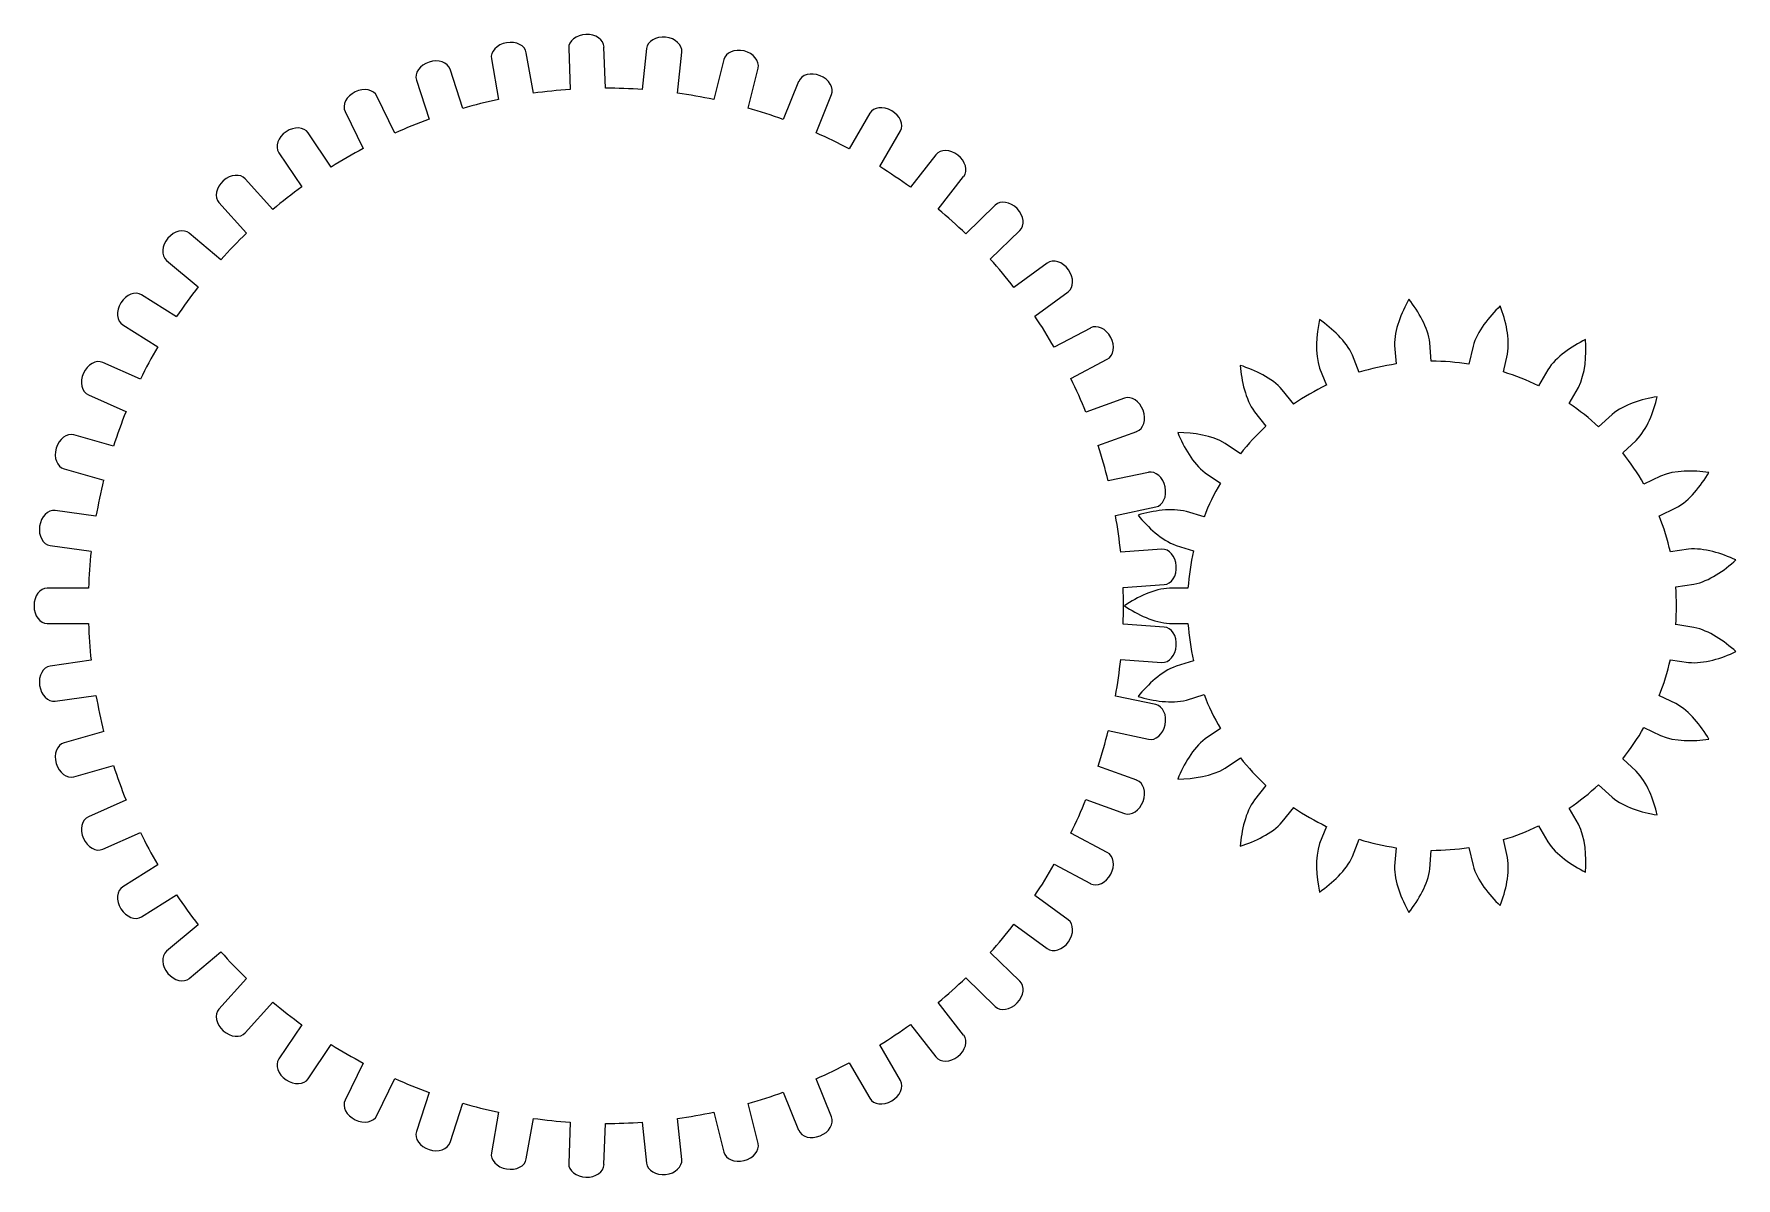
# Model space of a CAD drawing. Header units: millimetres. Extents: x -158 to 34, y -65 to 65.
import ezdxf

# ---------------------------------------------------------------- set-up
doc = ezdxf.new("R2010")
doc.units = ezdxf.units.MM
doc.layers.get('0').update_dxf_attribs({"linetype": 'CONTINUOUS'})

msp = doc.modelspace()

# ---------------------------------------------------------------- linework, layer by layer
for p, q in [((-106.3, 61.82), (-105.5, 57.24)), ((-101.56, 57.94), (-102.36, 62.52)), ((-97.57, 63.02), (-97.41, 58.37)), ((-93.41, 58.51), (-93.58, 63.16)), ((-88.76, 62.99), (-89.25, 58.37)), ((-85.27, 57.95), (-84.78, 62.58)), ((-80.04, 61.74), (-81.16, 57.22)), ((-109.54, 56.23), (-110.98, 60.66)), ((-77.28, 56.26), (-76.16, 60.77)), ((-114.78, 59.42), (-113.34, 55)), ((-71.58, 59.28), (-73.32, 54.97)), ((-69.61, 53.47), (-67.87, 57.78)), ((-122.84, 55.86), (-120.8, 51.68)), ((-117.21, 53.44), (-119.25, 57.62)), ((-63.54, 55.67), (-65.86, 51.64)), ((-124.41, 49.6), (-127.01, 53.46)), ((-62.4, 49.64), (-60.07, 53.67)), ((-130.33, 51.22), (-127.73, 47.36)), ((-56.08, 50.98), (-58.94, 47.31)), ((-131.01, 44.8), (-134.13, 48.25)), ((-55.79, 44.85), (-52.93, 48.52)), ((-137.1, 45.58), (-133.99, 42.12)), ((-49.35, 45.29), (-52.69, 42.06)), ((-49.92, 39.18), (-46.57, 42.42)), ((-136.88, 39.12), (-140.45, 42.11)), ((-143.02, 39.05), (-139.45, 36.06)), ((-43.47, 38.73), (-47.24, 35.99)), ((-141.9, 32.68), (-145.85, 35.15)), ((-44.89, 32.75), (-41.12, 35.49)), ((-147.97, 31.76), (-144.02, 29.29)), ((-38.57, 31.4), (-42.68, 29.22)), ((-4.21, 29.42), (-4.05, 27.34)), ((-0.07, 27.64), (-0.22, 29.72)), ((4.65, 29.35), (4.18, 27.32)), ((-145.98, 25.61), (-150.23, 27.5)), ((-40.8, 25.69), (-36.69, 27.87)), ((-8.21, 26.39), (-8.97, 28.33)), ((8.08, 26.43), (8.55, 28.46)), ((-12.69, 26.87), (-11.93, 24.93)), ((13.09, 26.68), (12.05, 24.87)), ((-151.86, 23.85), (-147.61, 21.96)), ((-34.73, 23.47), (-39.1, 21.88)), ((-15.62, 22.8), (-16.92, 24.43)), ((15.52, 22.87), (16.56, 24.68)), ((-20.05, 21.94), (-18.75, 20.31)), ((20.38, 21.63), (18.85, 20.22)), ((-149.03, 18.04), (-153.5, 19.32)), ((-37.74, 18.12), (-33.36, 19.71)), ((-21.65, 17.18), (-23.37, 18.36)), ((21.57, 17.28), (23.1, 18.7)), ((-154.61, 15.48), (-150.13, 14.2)), ((-32.04, 15.08), (-36.59, 14.11)), ((-25.63, 15.05), (-23.9, 13.88)), ((25.85, 14.67), (23.97, 13.76)), ((-151, 10.12), (-155.61, 10.77)), ((-35.76, 10.2), (-31.2, 11.17)), ((-25.75, 10.04), (-27.75, 10.65)), ((25.71, 10.16), (27.58, 11.06)), ((-156.17, 6.81), (-151.56, 6.16)), ((-30.53, 6.4), (-35.18, 6.07)), ((-28.92, 6.83), (-26.93, 6.21)), ((29.02, 6.4), (26.96, 6.09)), ((-151.85, 2), (-156.5, 2)), ((-34.9, 2.08), (-30.25, 2.41)), ((-27.57, 2), (-29.65, 2)), ((27.56, 2.13), (29.62, 2.44)), ((-156.5, -2), (-151.85, -2)), ((-30.25, -2.41), (-34.9, -2.08)), ((-29.65, -2), (-27.57, -2)), ((29.62, -2.44), (27.56, -2.13)), ((-151.56, -6.16), (-156.17, -6.81)), ((-35.18, -6.07), (-30.53, -6.4)), ((-26.93, -6.21), (-28.92, -6.83)), ((26.96, -6.09), (29.02, -6.4)), ((-155.61, -10.77), (-151, -10.12)), ((-31.2, -11.17), (-35.76, -10.2)), ((-27.75, -10.65), (-25.75, -10.04)), ((27.58, -11.06), (25.71, -10.16)), ((-150.13, -14.2), (-154.61, -15.48)), ((-36.59, -14.11), (-32.04, -15.08)), ((-23.9, -13.88), (-25.63, -15.05)), ((23.97, -13.76), (25.85, -14.67)), ((-23.37, -18.36), (-21.65, -17.18)), ((23.1, -18.7), (21.57, -17.28)), ((-153.5, -19.32), (-149.03, -18.04)), ((-33.36, -19.71), (-37.74, -18.12)), ((-18.75, -20.31), (-20.05, -21.94)), ((18.85, -20.22), (20.38, -21.63)), ((-147.61, -21.96), (-151.86, -23.85)), ((-39.1, -21.88), (-34.73, -23.47)), ((-16.92, -24.43), (-15.62, -22.8)), ((16.56, -24.68), (15.52, -22.87)), ((-11.93, -24.93), (-12.69, -26.87)), ((12.05, -24.87), (13.09, -26.68)), ((-150.23, -27.5), (-145.98, -25.61)), ((-36.69, -27.87), (-40.8, -25.69)), ((-8.97, -28.33), (-8.21, -26.39)), ((8.55, -28.46), (8.08, -26.43)), ((-4.05, -27.34), (-4.21, -29.42)), ((-0.22, -29.72), (-0.07, -27.64)), ((4.18, -27.32), (4.65, -29.35)), ((-144.02, -29.29), (-147.97, -31.76)), ((-42.68, -29.22), (-38.57, -31.4)), ((-145.85, -35.15), (-141.9, -32.68)), ((-41.12, -35.49), (-44.89, -32.75)), ((-139.45, -36.06), (-143.02, -39.05)), ((-47.24, -35.99), (-43.47, -38.73)), ((-140.45, -42.11), (-136.88, -39.12)), ((-46.57, -42.42), (-49.92, -39.18)), ((-133.99, -42.12), (-137.1, -45.58)), ((-52.69, -42.06), (-49.35, -45.29)), ((-134.13, -48.25), (-131.01, -44.8)), ((-52.93, -48.52), (-55.79, -44.85)), ((-127.73, -47.36), (-130.33, -51.22)), ((-58.94, -47.31), (-56.08, -50.98)), ((-127.01, -53.46), (-124.41, -49.6)), ((-60.07, -53.67), (-62.4, -49.64)), ((-120.8, -51.68), (-122.84, -55.86)), ((-65.86, -51.64), (-63.54, -55.67)), ((-119.25, -57.62), (-117.21, -53.44)), ((-67.87, -57.78), (-69.61, -53.47)), ((-113.34, -55), (-114.78, -59.42)), ((-73.32, -54.97), (-71.58, -59.28)), ((-110.98, -60.66), (-109.54, -56.23)), ((-105.5, -57.24), (-106.3, -61.82)), ((-81.16, -57.22), (-80.04, -61.74)), ((-76.16, -60.77), (-77.28, -56.26)), ((-102.36, -62.52), (-101.56, -57.94)), ((-97.41, -58.37), (-97.57, -63.02)), ((-93.58, -63.16), (-93.41, -58.51)), ((-89.25, -58.37), (-88.76, -62.99)), ((-84.78, -62.58), (-85.27, -57.95))]:
    msp.add_line(p, q)
for centre, radius, start, end in [((-93.37, 0), 58.51, 93.9588, 98.0412), ((-93.37, 0), 58.51, 85.9588, 90.0412), ((-93.37, 0), 58.51, 77.9588, 82.0412), ((-93.37, 0), 58.51, 101.9588, 106.0412), ((-93.37, 0), 58.51, 69.9588, 74.0412), ((-93.37, 0), 58.51, 109.9588, 114.0412), ((-93.37, 0), 58.51, 61.9588, 66.0412), ((-93.37, 0), 58.51, 117.9588, 122.0412), ((-93.37, 0), 58.51, 53.9588, 58.0412), ((-93.37, 0), 58.51, 125.9588, 130.0412), ((-93.37, 0), 58.51, 45.9588, 50.0412), ((-93.37, 0), 58.51, 133.9588, 138.0412), ((-93.37, 0), 58.51, 37.9588, 42.0412), ((-93.37, 0), 58.51, 141.9588, 146.0412), ((-93.37, 0), 58.51, 29.9588, 34.0412), ((-93.37, 0), 58.51, 149.9588, 154.0412), ((0, 0), 27.64, 98.4351, 107.2791), ((0, 0), 27.64, 81.2923, 90.1363), ((-93.37, 0), 58.51, 21.9588, 26.0412), ((0, 0), 27.64, 64.1494, 72.9934), ((0, 0), 27.64, 115.578, 124.422), ((-93.37, 0), 58.51, 157.9588, 162.0412), ((0, 0), 27.64, 47.0066, 55.8506), ((0, 0), 27.64, 132.7209, 141.5649), ((-93.37, 0), 58.51, 13.9588, 18.0412), ((0, 0), 27.64, 29.8637, 38.7077), ((-93.37, 0), 58.51, 165.9588, 170.0412), ((0, 0), 27.64, 149.8637, 158.7077), ((-93.37, 0), 58.51, 5.9588, 10.0412), ((0, 0), 27.64, 12.7209, 21.5649), ((-93.37, 0), 58.51, 173.9588, 178.0412), ((0, 0), 27.64, 167.0066, 175.8506), ((-93.37, 0), 58.51, -2.0412, 2.0412), ((0, 0), 27.64, -4.422, 4.422), ((-93.37, 0), 58.51, 181.9588, 186.0412), ((0, 0), 27.64, 184.1494, 192.9934), ((-93.37, 0), 58.51, 349.9588, 354.0412), ((0, 0), 27.64, 338.4351, 347.2791), ((-93.37, 0), 58.51, 189.9588, 194.0412), ((0, 0), 27.64, 201.2923, 210.1363), ((-93.37, 0), 58.51, 341.9588, 346.0412), ((0, 0), 27.64, 321.2923, 330.1363), ((0, 0), 27.64, 218.4351, 227.2791), ((-93.37, 0), 58.51, 197.9588, 202.0412), ((0, 0), 27.64, 304.1494, 312.9934), ((-93.37, 0), 58.51, 333.9588, 338.0412), ((0, 0), 27.64, 235.578, 244.422), ((0, 0), 27.64, 287.0066, 295.8506), ((-93.37, 0), 58.51, 205.9588, 210.0412), ((0, 0), 27.64, 252.7209, 261.5649), ((0, 0), 27.64, 269.8637, 278.7077), ((-93.37, 0), 58.51, 325.9588, 330.0412), ((-93.37, 0), 58.51, 213.9588, 218.0412), ((-93.37, 0), 58.51, 317.9588, 322.0412), ((-93.37, 0), 58.51, 221.9588, 226.0412), ((-93.37, 0), 58.51, 309.9588, 314.0412), ((-93.37, 0), 58.51, 229.9588, 234.0412), ((-93.37, 0), 58.51, 301.9588, 306.0412), ((-93.37, 0), 58.51, 237.9588, 242.0412), ((-93.37, 0), 58.51, 293.9588, 298.0412), ((-93.37, 0), 58.51, 245.9588, 250.0412), ((-93.37, 0), 58.51, 285.9588, 290.0412), ((-93.37, 0), 58.51, 253.9588, 258.0412), ((-93.37, 0), 58.51, 277.9588, 282.0412), ((-93.37, 0), 58.51, 261.9588, 266.0412), ((-93.37, 0), 58.51, 269.9588, 274.0412)]:
    msp.add_arc(centre, radius, start, end)
for centre, major_axis in [((-104.33, 62.17), (-1.97, -0.35)), ((-95.57, 63.09), (-2, -0.07)), ((-86.77, 62.78), (-1.99, 0.21)), ((-112.88, 60.04), (-1.9, -0.62)), ((-78.1, 61.26), (-1.94, 0.48)), ((-69.72, 58.53), (-1.85, 0.75)), ((-121.05, 56.74), (-1.8, -0.88)), ((-61.81, 54.67), (-1.73, 1)), ((-128.67, 52.34), (-1.66, -1.12)), ((-54.5, 49.75), (-1.58, 1.23)), ((-135.61, 46.92), (-1.49, -1.34)), ((-47.96, 43.85), (-1.39, 1.44)), ((-141.73, 40.58), (-1.29, -1.53)), ((-42.3, 37.11), (-1.18, 1.62)), ((-146.91, 33.45), (-1.06, -1.7)), ((-37.63, 29.64), (-0.94, 1.77)), ((-151.04, 25.68), (-0.81, -1.83)), ((-34.05, 21.59), (-0.68, 1.88)), ((-154.06, 17.4), (-0.55, -1.92)), ((-31.62, 13.13), (-0.42, 1.96)), ((-155.89, 8.79), (-0.28, -1.98)), ((-30.39, 4.4), (-0.14, 2)), ((-156.5, 0), (0, -2)), ((-30.39, -4.4), (0.14, 2)), ((-155.89, -8.79), (0.28, -1.98)), ((-31.62, -13.13), (0.42, 1.96)), ((-154.06, -17.4), (0.55, -1.92)), ((-34.05, -21.59), (0.68, 1.88)), ((-151.04, -25.68), (0.81, -1.83)), ((-37.63, -29.64), (0.94, 1.77)), ((-146.91, -33.45), (1.06, -1.7)), ((-42.3, -37.11), (1.18, 1.62)), ((-141.73, -40.58), (1.29, -1.53)), ((-47.96, -43.85), (1.39, 1.44)), ((-135.61, -46.92), (1.49, -1.34)), ((-54.5, -49.75), (1.58, 1.23)), ((-128.67, -52.34), (1.66, -1.12)), ((-61.81, -54.67), (1.73, 1)), ((-121.05, -56.74), (1.8, -0.88)), ((-112.88, -60.04), (1.9, -0.62)), ((-69.72, -58.53), (1.85, 0.75)), ((-78.1, -61.26), (1.94, 0.48)), ((-104.33, -62.17), (1.97, -0.35)), ((-95.57, -63.09), (2, -0.07)), ((-86.77, -62.78), (1.99, 0.21))]:
    msp.add_ellipse(centre, major_axis=major_axis, ratio=0.75, start_param=3.141593, end_param=6.283185)
for points in [[(-2.6, 34.66), (-3.47, 33.09), (-4.25, 31.19), (-4.21, 29.42)], [(-0.22, 29.72), (-0.44, 31.48), (-1.5, 33.23), (-2.6, 34.66)], [(7.73, 33.89), (6.44, 32.64), (5.13, 31.06), (4.65, 29.35)], [(8.55, 28.46), (8.85, 30.21), (8.36, 32.2), (7.73, 33.89)], [(-12.7, 32.36), (-13.07, 30.59), (-13.26, 28.55), (-12.69, 26.87)], [(-8.97, 28.33), (-9.7, 29.95), (-11.23, 31.31), (-12.7, 32.36)], [(17.38, 30.1), (15.77, 29.29), (14.06, 28.17), (13.09, 26.68)], [(16.56, 24.68), (17.36, 26.26), (17.48, 28.3), (17.38, 30.1)], [(-16.92, 24.43), (-18.1, 25.76), (-19.96, 26.61), (-21.67, 27.18)], [(-21.67, 27.18), (-21.51, 25.38), (-21.08, 23.38), (-20.05, 21.94)], [(25.48, 23.64), (23.7, 23.34), (21.73, 22.77), (20.38, 21.63)], [(23.1, 18.7), (24.33, 19.97), (25.05, 21.89), (25.48, 23.64)], [(-23.37, 18.36), (-24.89, 19.28), (-26.92, 19.55), (-28.72, 19.58)], [(-28.72, 19.58), (-28.03, 17.91), (-27.04, 16.12), (-25.63, 15.05)], [(31.32, 15.08), (29.53, 15.32), (27.48, 15.35), (25.85, 14.67)], [(27.58, 11.06), (29.14, 11.91), (30.39, 13.54), (31.32, 15.08)], [(-27.75, 10.65), (-29.46, 11.09), (-31.48, 10.75), (-33.21, 10.25)], [(-33.21, 10.25), (-32.07, 8.86), (-30.59, 7.44), (-28.92, 6.83)], [(34.37, 5.18), (32.73, 5.93), (30.79, 6.57), (29.02, 6.4)], [(29.62, 2.44), (31.36, 2.79), (33.03, 3.98), (34.37, 5.18)], [(-29.65, 2), (-31.42, 1.91), (-33.25, 0.99), (-34.76, 0)], [(-34.76, 0), (-33.25, -0.99), (-31.42, -1.91), (-29.65, -2)], [(34.37, -5.18), (33.03, -3.98), (31.36, -2.79), (29.62, -2.44)], [(29.02, -6.4), (30.79, -6.57), (32.73, -5.93), (34.37, -5.18)], [(-28.92, -6.83), (-30.59, -7.44), (-32.07, -8.86), (-33.21, -10.25)], [(-33.21, -10.25), (-31.48, -10.75), (-29.46, -11.09), (-27.75, -10.65)], [(31.32, -15.08), (30.39, -13.54), (29.14, -11.91), (27.58, -11.06)], [(-25.63, -15.05), (-27.04, -16.12), (-28.03, -17.91), (-28.72, -19.58)], [(25.85, -14.67), (27.48, -15.35), (29.53, -15.32), (31.32, -15.08)], [(-28.72, -19.58), (-26.92, -19.55), (-24.89, -19.28), (-23.37, -18.36)], [(25.48, -23.64), (25.05, -21.89), (24.33, -19.97), (23.1, -18.7)], [(-20.05, -21.94), (-21.08, -23.38), (-21.51, -25.38), (-21.67, -27.18)], [(20.38, -21.63), (21.73, -22.77), (23.7, -23.34), (25.48, -23.64)], [(-21.67, -27.18), (-19.96, -26.61), (-18.1, -25.76), (-16.92, -24.43)], [(17.38, -30.1), (17.48, -28.3), (17.36, -26.26), (16.56, -24.68)], [(-12.69, -26.87), (-13.26, -28.55), (-13.07, -30.59), (-12.7, -32.36)], [(13.09, -26.68), (14.06, -28.17), (15.77, -29.29), (17.38, -30.1)], [(-12.7, -32.36), (-11.23, -31.31), (-9.7, -29.95), (-8.97, -28.33)], [(7.73, -33.89), (8.36, -32.2), (8.85, -30.21), (8.55, -28.46)], [(-4.21, -29.42), (-4.25, -31.19), (-3.47, -33.09), (-2.6, -34.66)], [(-2.6, -34.66), (-1.5, -33.23), (-0.44, -31.48), (-0.22, -29.72)], [(4.65, -29.35), (5.13, -31.06), (6.44, -32.64), (7.73, -33.89)]]:
    msp.add_open_spline(points, degree=3)

doc.saveas('drawing.dxf')
